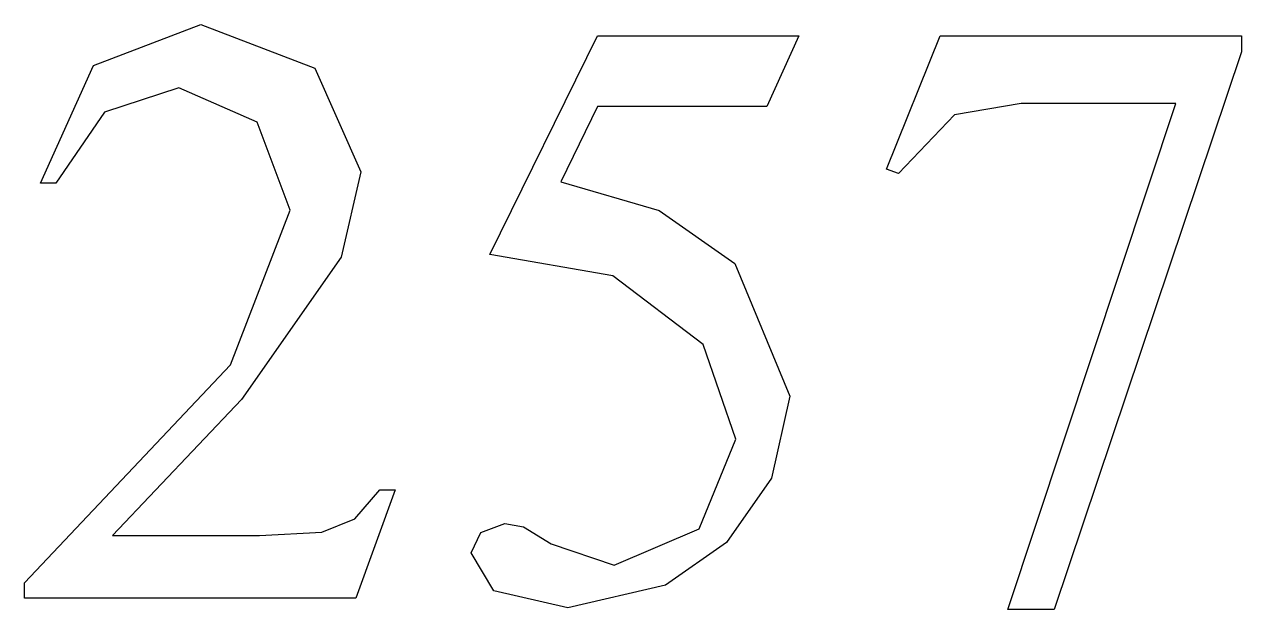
# Model space of a CAD drawing. Extents: x -212 to 220, y 7 to 294.
# Drawn here: x 197.74 to 203.81, y 6.92 to 9.84 of the extents above; entities that cross this region are included whole.
import ezdxf

# ---------------------------------------------------------------- set-up
doc = ezdxf.new("R2010")
doc.units = 0

msp = doc.modelspace()

# ---------------------------------------------------------------- linework, layer by layer
at = {"layer": '1'}
for p, q in [((198.088148, 9.630583), (198.623515, 9.835221)), ((198.623515, 9.835221), (199.191954, 9.616113)), ((200.064251, 8.688007), (200.601684, 9.777344)), ((200.601684, 9.777344), (201.606272, 9.777344)), ((201.606272, 9.777344), (201.445042, 9.425945)), ((202.04242, 9.11382), (202.311137, 9.777344)), ((202.311137, 9.777344), (203.813884, 9.777344)), ((203.813884, 9.777344), (203.813884, 9.698795)), ((203.813884, 9.698795), (202.879576, 6.916543)), ((197.823565, 9.04354), (198.088148, 9.630583)), ((199.191954, 9.616113), (199.421397, 9.09935)), ((198.513961, 9.518962), (198.141892, 9.397006)), ((198.904634, 9.347397), (198.513961, 9.518962)), ((200.601684, 9.425945), (200.417717, 9.049741)), ((201.445042, 9.425945), (200.601684, 9.425945)), ((202.714212, 9.440414), (202.381417, 9.384603)), ((202.648066, 6.916543), (203.485223, 9.440414)), ((203.485223, 9.440414), (202.714212, 9.440414)), ((198.141892, 9.397006), (197.900046, 9.04354)), ((202.381417, 9.384603), (202.102364, 9.091082)), ((199.067931, 8.909181), (198.904634, 9.347397)), ((202.102364, 9.091082), (202.04242, 9.11382)), ((199.421397, 9.09935), (199.322179, 8.673537)), ((200.417717, 9.049741), (200.908642, 8.907631)), ((197.900046, 9.04354), (197.823565, 9.04354)), ((198.770276, 8.138171), (199.067931, 8.909181)), ((200.908642, 8.907631), (201.285879, 8.642532)), ((200.678165, 8.58052), (200.064251, 8.688007)), ((199.322179, 8.673537), (198.826086, 7.964538)), ((201.285879, 8.642532), (201.560797, 7.981075)), ((201.128783, 8.239456), (200.678165, 8.58052)), ((201.29208, 7.766101), (201.128783, 8.239456)), ((197.74295, 7.050901), (198.770276, 8.138171)), ((198.826086, 7.964538), (198.183233, 7.286545)), ((201.560797, 7.981075), (201.469847, 7.571798)), ((201.108112, 7.319618), (201.29208, 7.766101)), ((201.469847, 7.571798), (201.244538, 7.251405)), ((199.390391, 7.369227), (199.516482, 7.513921)), ((199.592963, 7.513921), (199.396593, 6.97442)), ((199.516482, 7.513921), (199.592963, 7.513921)), ((199.227094, 7.303081), (199.390391, 7.369227)), ((200.018775, 7.301014), (200.138664, 7.346489)), ((200.138664, 7.346489), (200.231682, 7.329953)), ((198.183233, 7.286545), (198.914969, 7.286545)), ((198.914969, 7.286545), (199.227094, 7.303081)), ((199.971233, 7.199729), (200.018775, 7.301014)), ((200.231682, 7.329953), (200.370174, 7.245204)), ((200.684366, 7.137717), (201.108112, 7.319618)), ((200.370174, 7.245204), (200.684366, 7.137717)), ((201.244538, 7.251405), (200.940681, 7.038499)), ((200.084921, 7.00956), (199.971233, 7.199729)), ((197.74295, 6.97442), (197.74295, 7.050901)), ((200.452856, 6.924811), (200.084921, 7.00956)), ((200.940681, 7.038499), (200.452856, 6.924811)), ((199.396593, 6.97442), (197.74295, 6.97442)), ((202.879576, 6.916543), (202.648066, 6.916543))]:
    msp.add_line(p, q, dxfattribs=at)

doc.saveas('drawing.dxf')
